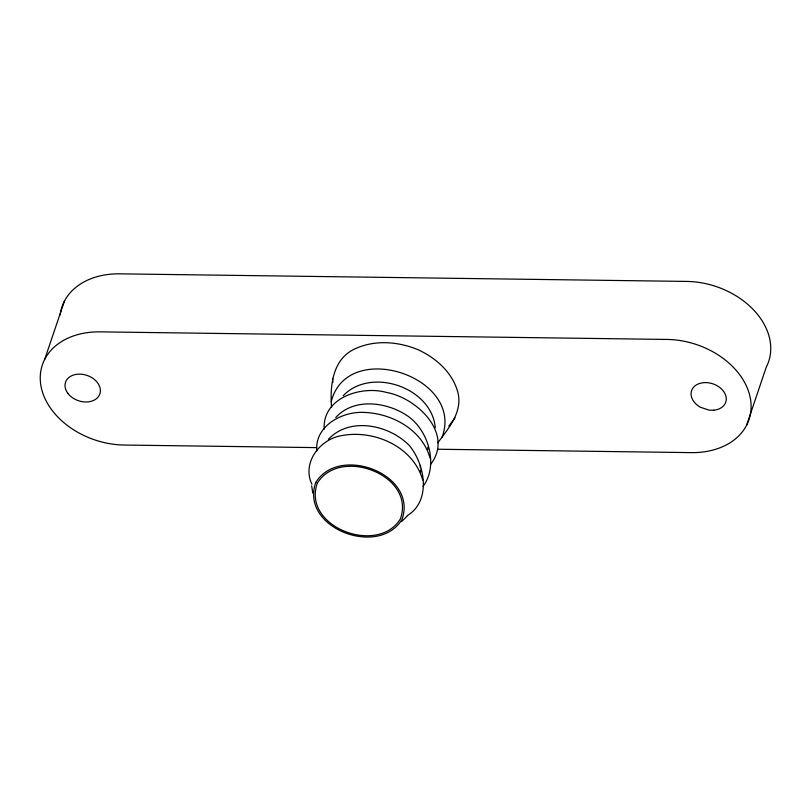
<?xml version="1.0" encoding="UTF-8"?>
<svg xmlns="http://www.w3.org/2000/svg" width="811" height="811" viewBox="0 0 811 811"><rect width="100%" height="100%" fill="white"/><g stroke="black" fill="none" stroke-linecap="round" stroke-linejoin="round"><path stroke-width="1.22" d="M331.547 407.497C329.834 385.641 332.53 358.847 355.269 348.689C375.017 339.697 397.897 341.492 417.655 349.531C436.156 357.955 452.893 372.776 458.063 393.082C462.432 412.566 448.493 428.299 437.778 442.857M331.263 401.597C347.23 338.086 464.784 376.679 442.056 437.2M44.717 359.334L64.353 301.317M746.647 425.157L766.283 367.14A73.659 54.307 18.7 0 0 686.745 281.427L119.683 273.844A73.659 54.307 18.7 0 0 60.186 314.871M343.154 395.768C370.891 366.572 431.868 387.374 435.274 427.732M335.784 417.523C353.87 397.471 386.665 401.871 407.304 415.739C428.441 429.901 438.923 465.271 423.048 486.367M328.425 439.268C349.886 416.357 389.402 424.822 409.484 445.715C425.136 464.632 431.482 501.117 407.102 515.745M448.807 426.079L455.032 417.868M430.418 464.612C454.606 433.743 416.611 397.593 386.259 392.382C360.844 385.367 322.19 398.019 324.187 429.252M401.496 521.625L406.899 516.414M713.741 410.214L709.057 410.143L700.359 407.234A18.035 13.3 18.7 0 1 691.063 394.308A18.035 13.3 18.7 0 1 699.366 383.502L703.36 382.68A18.035 13.3 18.7 0 1 725.48 394.856A18.035 13.3 18.7 0 1 713.741 410.204M316.645 447.621L124.255 445.046A73.659 54.307 18.7 0 1 41.27 387.506A73.659 54.307 18.7 0 1 100.047 331.861L667.118 339.444A73.659 54.307 18.7 0 1 750.094 396.984A73.659 54.307 18.7 0 1 691.317 452.629L438.163 449.243M430.083 458.266C422.318 429.718 392.048 413.316 363.946 412.404C341.948 411.248 314.496 426.11 316.817 451.007M422.713 480.021C413.346 446.831 374.631 429.577 342.293 435.507C320.213 438.68 301.58 462.594 311.921 484.289M311.677 485.819L312.793 493.118M427.792 447.155L427.904 449.487M420.26 465.413L420.372 467.744M420.483 470.076L420.595 472.407M332.672 378.544L332.865 382.528M315.803 482.423C299.492 527.667 378.301 557.897 401.932 519.608C418.233 474.364 339.424 444.144 315.803 482.423M317.365 483.103C301.651 526.704 377.602 555.829 400.36 518.939C416.084 475.327 340.133 446.202 317.365 483.103M67.86 393.355A18.136 13.371 18.7 0 0 98.476 396.569A18.136 13.371 18.7 0 0 81.779 374.246A18.136 13.371 18.7 0 0 67.86 393.355"/></g></svg>
